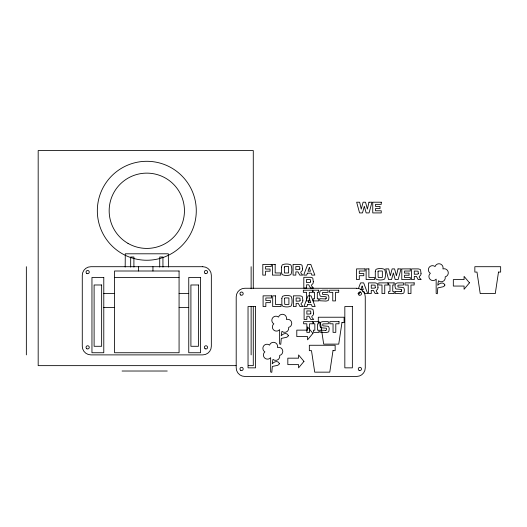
<?xml version="1.0" encoding="UTF-8"?>
<svg xmlns="http://www.w3.org/2000/svg" width="527" height="527" viewBox="0 0 527 527"><rect width="100%" height="100%" fill="white"/><g stroke="black" fill="none" stroke-linecap="round" stroke-linejoin="round"><path stroke-width="0.79" d="M125.176 267.057L125.294 253.797L168.317 253.797L168.436 267.057M360.204 291.675L359.513 293.585L358.024 293.585M358.558 288.229L360.587 282.874L363.65 282.874L367.701 293.585L364.717 293.585L364.032 291.675L362.504 291.675M114.543 277.452L179.075 277.452M103.786 293.585L114.543 293.585M179.075 293.585L188.752 293.585M103.786 307.57L114.543 307.57M179.075 307.57L188.752 307.57M236.043 365.646L38.181 365.646L38.181 150.544L253.283 150.544L253.283 288.473M248.355 365.646L253.283 365.646L253.283 306.536M122.073 371.021L167.243 371.021M400.856 291.596L395.178 291.372L395.178 293.434L401.469 293.743L403.267 293.348A1.989 1.989 0 0 0 404.044 292.518L404.374 289.883L403.978 288.269A1.989 1.989 0 0 0 403.155 287.492L398.155 287.031A0.659 0.659 0 0 1 397.925 286.8L397.925 285.377A0.659 0.659 0 0 1 398.155 285.147L403.471 285.021L403.471 282.874L397.714 282.887L396.067 283.355A1.937 1.937 0 0 0 395.52 283.908L395.039 285.739A22.832 22.832 0 0 0 395.039 286.596L395.52 288.427A1.937 1.937 0 0 0 396.067 288.974L401.62 289.455L401.62 290.832M325.416 298.921L319.737 298.69L319.737 300.759L326.029 301.069L327.827 300.667A1.989 1.989 0 0 0 328.604 299.843L328.934 297.208L328.538 295.588A1.989 1.989 0 0 0 327.715 294.817L322.715 294.356A0.659 0.659 0 0 1 322.484 294.125L322.484 292.702A0.659 0.659 0 0 1 322.715 292.472L328.031 292.34L328.031 290.199L322.274 290.212L320.633 290.68A1.937 1.937 0 0 0 320.08 291.227L319.606 293.065A22.832 22.832 0 0 0 319.606 293.914L320.08 295.752A1.937 1.937 0 0 0 320.627 296.299L326.18 296.78L326.18 298.157M325.699 330.37L320.021 330.139L320.021 332.208L326.312 332.511L328.11 332.115A1.989 1.989 0 0 0 328.888 331.292L329.217 328.657L328.822 327.036A1.989 1.989 0 0 0 327.998 326.266L323.071 325.844A0.659 0.659 0 0 1 322.768 325.574L322.768 324.151A0.659 0.659 0 0 1 322.998 323.921L328.314 323.789L328.314 321.648L322.557 321.661L320.917 322.129A1.937 1.937 0 0 0 320.363 322.676L319.882 325.166L320.363 327.195A1.937 1.937 0 0 0 320.917 327.748L326.463 328.229L326.463 329.606A0.784 0.784 0 0 1 325.699 330.403M251.129 266.702L251.129 288.75M251.129 306.714L251.129 354.888M162.942 267.077L162.942 257.018L159.714 257.018L159.714 267.077M152.949 266.702L152.949 271.003M138.515 266.702L138.515 271.003M133.904 267.077L133.904 257.018L130.676 257.018L130.676 267.077M26.35 266.702L26.35 354.888M326.213 298.157A0.784 0.784 0 0 1 325.416 298.961M401.653 290.832A0.784 0.784 0 0 1 400.856 291.635M302.564 268.823C303.032 272.512 298.091 270.786 302.715 275.101L299.731 275.101L297.972 271.886L295.831 271.886L295.831 275.101L293.071 275.101L293.071 264.389L299.889 264.396L301.53 264.87A1.937 1.937 0 0 1 302.083 265.417L302.564 268.823M302.847 300.271C303.315 303.954 298.374 302.234 302.999 306.549L300.015 306.549L298.256 303.335L296.115 303.335L296.115 306.549L293.361 306.549L293.361 295.838L300.173 295.845L301.813 296.312A1.937 1.937 0 0 1 302.366 296.866L302.847 300.271M313.308 281.734C313.776 285.417 308.835 283.697 313.46 288.005L310.475 288.005L308.717 284.791L306.569 284.791L306.569 288.005L303.815 288.005L303.815 277.294L310.634 277.307L312.274 277.775A1.937 1.937 0 0 1 312.827 278.322L313.308 281.734M313.591 313.176C314.059 316.865 309.118 315.139 313.743 319.454L310.759 319.454L309 316.24L306.859 316.24L306.859 319.454L304.099 319.454L304.099 308.743L310.917 308.75L312.557 309.224A1.937 1.937 0 0 1 313.11 309.771L313.591 313.176M377.991 287.314C378.458 290.996 373.518 289.277 378.142 293.585L375.158 293.585L373.399 290.377L371.258 290.377L371.258 293.585L368.505 293.585L368.505 282.874L375.316 282.887L376.957 283.355A1.937 1.937 0 0 1 377.51 283.908L377.991 287.314M421.02 273.329C421.488 277.018 416.547 275.292 421.172 279.606L418.188 279.606L416.429 276.392L414.288 276.392L414.288 279.606L411.534 279.606L411.534 268.895L418.352 268.902L419.993 269.376A1.937 1.937 0 0 1 420.539 269.923L421.02 273.329M281.563 267.097L281.57 272.578L282.037 274.224A1.937 1.937 0 0 0 282.591 274.771C285.015 275.733 288.052 275.733 290.476 274.771A1.937 1.937 0 0 0 291.023 274.224C292.07 271.458 292.07 268.032 291.023 265.265A1.937 1.937 0 0 0 290.476 264.712C288.045 263.757 285.015 263.757 282.591 264.712A1.937 1.937 0 0 0 282.037 265.265L281.563 267.097M281.846 298.545L281.853 304.026L282.32 305.673A1.937 1.937 0 0 0 282.874 306.22C285.298 307.182 288.335 307.182 290.759 306.22A1.937 1.937 0 0 0 291.312 305.673C292.353 302.906 292.353 299.474 291.306 296.714A1.937 1.937 0 0 0 290.759 296.161C288.335 295.206 285.298 295.199 282.874 296.161A1.937 1.937 0 0 0 282.32 296.714L281.846 298.545M375.283 271.603L375.296 277.083L375.764 278.73A1.937 1.937 0 0 0 376.311 279.277C378.742 280.239 381.772 280.239 384.196 279.277A1.937 1.937 0 0 0 384.75 278.73C385.79 275.964 385.797 272.538 384.75 269.771A1.937 1.937 0 0 0 384.196 269.218C381.772 268.263 378.735 268.263 376.311 269.225A1.937 1.937 0 0 0 375.764 269.771L375.283 271.603M279.389 363.59L278.948 364.5L277.571 365.356L272.327 366.443L271.8 372.339L270.661 372.029L270.661 357.688A4.117 4.117 0 0 1 264.6 357.932A4.117 4.117 0 0 1 264.877 351.871A4.117 4.117 0 0 1 263.605 345.995A4.117 4.117 0 0 1 269.56 345.126A4.117 4.117 0 0 1 274.653 342.484A4.117 4.117 0 0 1 277.446 347.491A4.117 4.117 0 0 1 282.63 350.284A4.117 4.117 0 0 1 279.712 355.402A4.117 4.117 0 0 1 272.953 359.374L272.235 363.814C274.014 361.535 278.17 360.27 279.389 363.59M288.355 335.554L287.913 336.463L286.536 337.32L281.293 338.406L280.766 344.302L279.626 343.993L279.626 329.652A4.117 4.117 0 0 1 273.566 329.895A4.117 4.117 0 0 1 273.842 323.835A4.117 4.117 0 0 1 272.571 317.959A4.117 4.117 0 0 1 278.526 317.089A4.117 4.117 0 0 1 283.618 314.448A4.117 4.117 0 0 1 286.411 319.454A4.117 4.117 0 0 1 291.596 322.247A4.117 4.117 0 0 1 288.677 327.366A4.117 4.117 0 0 1 281.919 331.338L281.201 335.778C282.979 333.499 287.136 332.234 288.355 335.554M444.887 285.028L444.445 285.937L443.069 286.787L437.825 287.874L437.305 293.77L436.158 293.467L436.158 279.126A4.117 4.117 0 0 1 430.098 279.369A4.117 4.117 0 0 1 430.375 273.309A4.117 4.117 0 0 1 429.103 267.426A4.117 4.117 0 0 1 435.058 266.563A4.117 4.117 0 0 1 440.15 263.922A4.117 4.117 0 0 1 442.943 268.928A4.117 4.117 0 0 1 448.128 271.721A4.117 4.117 0 0 1 445.216 276.84A4.117 4.117 0 0 1 438.451 280.805L437.739 285.252C439.511 282.973 443.675 281.701 444.887 285.028M284.317 267.182L284.442 272.749A0.659 0.659 0 0 0 284.672 272.979L288.394 272.979A0.659 0.659 0 0 0 288.625 272.749L288.625 266.734A0.659 0.659 0 0 0 288.394 266.504L284.672 266.504A0.659 0.659 0 0 0 284.442 266.734L284.317 267.182M284.6 298.631L284.725 304.198A0.659 0.659 0 0 0 284.955 304.428L288.677 304.428A0.659 0.659 0 0 0 288.908 304.198L288.908 298.183A0.659 0.659 0 0 0 288.677 297.953L285.028 297.913A0.659 0.659 0 0 0 284.725 298.183L284.6 298.631M299.81 268.823L299.679 269.383A0.659 0.659 0 0 1 299.448 269.613L295.831 269.745L295.831 266.53L299.448 266.662A0.659 0.659 0 0 1 299.679 266.886L299.81 268.823M300.094 300.271L299.962 300.831A0.659 0.659 0 0 1 299.731 301.062L296.115 301.194L296.115 297.979L299.731 298.104A0.659 0.659 0 0 1 299.962 298.335L300.094 300.271M310.548 281.734L310.423 282.294A0.659 0.659 0 0 1 310.192 282.518L306.569 282.65L306.569 279.435L310.192 279.567A0.659 0.659 0 0 1 310.423 279.797L310.548 281.734M310.838 313.176L310.706 313.736A0.659 0.659 0 0 1 310.475 313.967L306.859 314.099L306.859 310.884L310.475 311.016A0.659 0.659 0 0 1 310.706 311.24L310.838 313.176M375.237 287.314L375.105 287.874A0.659 0.659 0 0 1 374.875 288.104L371.258 288.229L371.258 285.021L374.875 285.147A0.659 0.659 0 0 1 375.105 285.377L375.237 287.314M378.037 271.688L378.162 277.255A0.659 0.659 0 0 0 378.393 277.485L382.115 277.485A0.659 0.659 0 0 0 382.345 277.255L382.345 271.24A0.659 0.659 0 0 0 382.115 271.01L378.393 271.01A0.659 0.659 0 0 0 378.162 271.24L378.037 271.688M418.267 273.329L418.142 273.888A0.659 0.659 0 0 1 417.911 274.119L414.288 274.251L414.288 271.036L417.911 271.168A0.659 0.659 0 0 1 418.142 271.398L418.267 273.329M332.998 350.646L329.777 372.154L314.718 372.154L311.49 350.646L309.336 350.646L309.336 345.264L335.152 345.264L335.152 350.646L332.998 350.646M341.964 322.61L338.736 344.118L323.683 344.118L320.456 322.61L318.301 322.61L318.301 317.228L344.118 317.228L344.118 322.61L341.964 322.61M498.496 272.077L495.275 293.585L480.216 293.585L476.988 272.077L474.84 272.077L474.84 266.702L500.65 266.702L500.65 272.077L498.496 272.077M368.986 202.21L367.378 209.1L365.54 202.21L363.096 202.21L361.258 209.1L359.651 202.21L356.667 202.21L359.572 212.921L362.484 212.921L364.315 206.268L366.153 212.921L369.058 212.921L371.97 202.21L368.986 202.21M398.023 268.895L396.416 275.779L394.578 268.895L392.134 268.895L390.296 275.779L388.689 268.895L385.705 268.895L388.61 279.606L391.521 279.606L393.353 272.946L395.191 279.606L398.102 279.606L401.007 268.895L398.023 268.895M309.263 267.604L308.038 271.194L310.489 271.194L309.263 267.604M309.547 299.046L308.321 302.643L310.772 302.643L309.547 299.046M362.115 286.089L360.896 289.685L363.34 289.685L362.115 286.089M307.353 273.19L306.661 275.101L303.677 275.101L307.735 264.389L310.792 264.389L314.85 275.101L311.865 275.101L311.174 273.19L307.353 273.19M307.636 304.632L306.945 306.549L303.96 306.549L308.018 295.838L311.075 295.838L315.133 306.549L312.149 306.549L311.464 304.632L307.636 304.632M312.926 333.36L307.551 339.816L307.551 336.588L296.793 336.588L296.793 330.133L307.551 330.133L307.551 326.911L312.926 333.36M303.96 361.397L298.585 367.853L298.585 364.625L287.828 364.625L287.828 358.169L298.585 358.169L298.585 354.948L303.96 361.397M469.458 282.834L464.083 289.283L464.083 286.062L453.325 286.062L453.325 279.606L464.083 279.606L464.083 276.379L469.458 282.834M162.942 257.545L159.714 258.533A49.472 49.472 0 0 1 133.904 258.533L130.676 257.545A49.472 49.472 0 0 1 106.955 181.453A49.472 49.472 0 0 1 186.657 181.453A49.472 49.472 0 0 1 162.942 257.545M381.245 202.21L372.754 202.21L372.754 212.921L381.245 212.921L381.245 210.78L375.507 210.78L375.507 208.56L380.02 208.56L380.02 206.419L375.507 206.419L375.507 204.357L381.245 204.357L381.245 202.21M271.3 264.389L262.808 264.389L262.808 275.101L265.562 275.101L265.562 271.194L270.074 271.194L270.074 269.053L265.562 269.053L265.562 266.53L271.3 266.53L271.3 264.389M275.16 264.389L272.406 264.389L272.406 275.101L280.746 275.101L280.746 272.96L275.16 272.96L275.16 264.389M202.737 266.702L90.881 266.702A8.603 8.603 0 0 0 82.278 275.305L82.278 346.285A8.603 8.603 0 0 0 90.881 354.888L202.737 354.888A8.603 8.603 0 0 0 211.34 346.285L211.34 275.305A8.603 8.603 0 0 0 202.737 266.702M365.027 268.895L356.529 268.895L356.529 279.606L359.289 279.606L359.289 275.707L363.801 275.707L363.801 273.559L359.289 273.559L359.289 271.036L365.027 271.036L365.027 268.895M368.887 268.895L366.133 268.895L366.133 279.606L374.473 279.606L374.473 277.465L368.887 277.465L368.887 268.895M410.283 268.895L401.791 268.895L401.791 279.606L410.283 279.606L410.283 277.465L404.545 277.465L404.545 275.246L409.057 275.246L409.057 273.105L404.545 273.105L404.545 271.036L410.283 271.036L410.283 268.895M179.075 271.003L114.543 271.003L114.543 352.741L179.075 352.741L179.075 271.003M103.786 277.452L91.955 277.452L91.955 352.741L103.786 352.741L103.786 277.452M200.583 277.452L188.752 277.452L188.752 352.741L200.583 352.741L200.583 277.452M387.964 282.874L378.781 282.874L378.781 285.021L381.996 285.021L381.996 293.585L384.75 293.585L384.75 285.021L387.964 285.021L387.964 282.874M394.124 282.874L388.616 282.874L388.616 285.021L389.993 285.021L389.993 291.444L388.616 291.444L388.616 293.585L394.124 293.585L394.124 291.444L392.747 291.444L392.747 285.021L394.124 285.021L394.124 282.874M414.163 282.874L404.986 282.874L404.986 285.021L408.194 285.021L408.194 293.585L410.948 293.585L410.948 285.021L414.163 285.021L414.163 282.874M101.639 284.982L94.109 284.982L94.109 346.285L101.639 346.285L101.639 284.982M198.429 284.982L190.906 284.982L190.906 346.285L198.429 346.285L198.429 284.982M356.66 288.262L244.811 288.262A8.603 8.603 0 0 0 236.201 296.866L236.201 367.853A8.603 8.603 0 0 0 244.811 376.456L356.66 376.456A8.603 8.603 0 0 0 365.264 367.853L365.264 296.866A8.603 8.603 0 0 0 356.66 288.262M312.524 290.199L303.341 290.199L303.341 292.34L306.556 292.34L306.556 300.91L309.309 300.91L309.309 292.34L312.524 292.34L312.524 290.199M318.683 290.199L313.176 290.199L313.176 292.34L314.553 292.34L314.553 298.769L313.176 298.769L313.176 300.91L318.683 300.91L318.683 298.769L317.307 298.769L317.307 292.34L318.683 292.34L318.683 290.199M338.723 290.199L329.546 290.199L329.546 292.34L332.754 292.34L332.754 300.91L335.515 300.91L335.515 292.34L338.723 292.34L338.723 290.199M271.583 295.838L263.092 295.838L263.092 306.549L265.845 306.549L265.845 302.643L270.364 302.643L270.364 300.502L265.845 300.502L265.845 297.979L271.583 297.979L271.583 295.838M275.45 295.838L272.69 295.838L272.69 306.549L281.036 306.549L281.036 304.402L275.45 304.402L275.45 295.838M255.562 306.549L248.033 306.549L248.033 367.853L255.562 367.853L255.562 306.549M352.359 306.549L344.829 306.549L344.829 367.853L352.359 367.853L352.359 306.549M312.807 321.648L303.624 321.648L303.624 323.789L306.839 323.789L306.839 332.359L309.593 332.359L309.593 323.789L312.807 323.789L312.807 321.648M318.967 321.648L313.46 321.648L313.46 323.789L314.836 323.789L314.836 330.218L313.46 330.218L313.46 332.359L318.967 332.359L318.967 330.218L317.59 330.218L317.59 323.789L318.967 323.789L318.967 321.648M339.006 321.648L329.83 321.648L329.83 323.789L333.044 323.789L333.044 332.359L335.798 332.359L335.798 323.789L339.006 323.789L339.006 321.648M127.989 243.375A37.641 37.641 0 0 0 184.45 210.774A37.641 37.641 0 0 0 127.989 178.172A37.641 37.641 0 0 0 127.989 243.375M240.773 295.041A1.614 1.614 0 0 0 243.197 293.638A1.614 1.614 0 0 0 240.773 292.241A1.614 1.614 0 0 0 240.773 295.041M359.085 295.041A1.614 1.614 0 0 0 361.502 293.638A1.614 1.614 0 0 0 359.085 292.241A1.614 1.614 0 0 0 359.085 295.041M359.085 370.323A1.614 1.614 0 0 0 361.502 368.926A1.614 1.614 0 0 0 359.085 367.53A1.614 1.614 0 0 0 359.085 370.323M240.773 370.323A1.614 1.614 0 0 0 243.197 368.926A1.614 1.614 0 0 0 240.773 367.53A1.614 1.614 0 0 0 240.773 370.323M86.85 273.473A1.614 1.614 0 0 0 89.267 272.077A1.614 1.614 0 0 0 86.85 270.68A1.614 1.614 0 0 0 86.85 273.473M205.155 273.473A1.614 1.614 0 0 0 207.572 272.077A1.614 1.614 0 0 0 205.155 270.68A1.614 1.614 0 0 0 205.155 273.473M205.155 348.762A1.614 1.614 0 0 0 207.572 347.365A1.614 1.614 0 0 0 205.155 345.969A1.614 1.614 0 0 0 205.155 348.762M86.85 348.762A1.614 1.614 0 0 0 89.267 347.365A1.614 1.614 0 0 0 86.85 345.969A1.614 1.614 0 0 0 86.85 348.762"/></g></svg>
